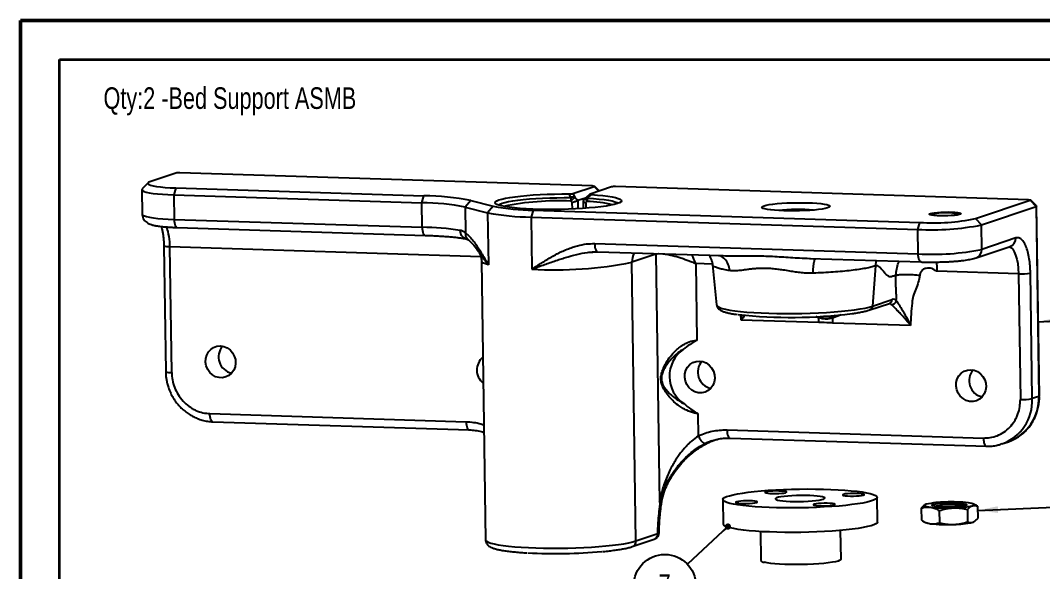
# Model space of a CAD drawing. Header units: millimetres. Extents: x 0 to 279, y 0 to 216.
# Drawn here: x 0 to 165.7, y 126.6 to 215.9 of the extents above; entities that cross this region are included whole.
import ezdxf

# ---------------------------------------------------------------- set-up
doc = ezdxf.new("R2010")
doc.units = ezdxf.units.MM
doc.layers.add('PAGE_BORDER', color=7, linetype='Continuous')
doc.layers.add('TITLE_BLOCK_BORDER', color=7, linetype='Continuous')
doc.styles.add('SLDTEXTSTYLE0', font='TXT', dxfattribs={"width": 0.75})
doc.dimstyles.new('SLDDIMSTYLE0', dxfattribs={"dimtxt": 0.18, "dimasz": 3.302, "dimexe": 0, "dimexo": 0.0625, "dimgap": 0, "dimtad": 0, "dimtih": 1, "dimtoh": 1, "dimdec": 0, "dimrnd": 1e-09, "dimzin": 0, "dimdsep": 46, "dimtxsty": 'Standard', "dimsah": 1, "dimcen": 0.09, "dimadec": 0, "dimazin": 0, "dimtfac": 3.302, "dimtdec": 0, "dimtofl": 0, "dimtmove": 0, "dimatfit": 3, "dimfxl": 1, "dimfrac": 2, "dimtolj": 1, "dimtzin": 0, "dimarcsym": 0})
doc.dimstyles.new('SLDDIMSTYLE1', dxfattribs={"dimtxt": 0.18, "dimasz": 1.016, "dimexe": 0, "dimexo": 0.0625, "dimgap": 0, "dimtad": 0, "dimtih": 1, "dimtoh": 1, "dimdec": 0, "dimrnd": 1e-09, "dimzin": 0, "dimdsep": 46, "dimtxsty": 'Standard', "dimblk1": 'DOT', "dimblk2": 'DOT', "dimsah": 1, "dimcen": 0.09, "dimadec": 0, "dimazin": 0, "dimtfac": 1.016, "dimtdec": 0, "dimtofl": 0, "dimtmove": 0, "dimatfit": 3, "dimldrblk": 'DOT', "dimfxl": 1, "dimfrac": 2, "dimtolj": 1, "dimtzin": 0, "dimarcsym": 0})

# ---------------------------------------------------------------- blocks, each defined once
blk = doc.blocks.new('SW_NOTE_104')
at = {"layer": 'TITLE_BLOCK_BORDER', "color": 0}
blk.add_circle((-3.68, -3.43), 5.03, dxfattribs=at)
at = {"layer": 'TITLE_BLOCK_BORDER', "color": 0, "insert": (-3.71, -1.61), "char_height": 3.5, "attachment_point": 2, "style": 'SLDTEXTSTYLE0'}
blk.add_mtext('7', dxfattribs=at)
blk = doc.blocks.new('_DOT')
at = {"color": 0, "linetype": 'ByBlock', "lineweight": -2}
blk.add_line((-0.5, 0), (-1, 0), dxfattribs=at)
at = {"color": 0, "linetype": 'ByBlock', "const_width": 0.5}
blk.add_lwpolyline([(-0.25, 0, 1), (0.25, 0, 1)], format="xyb", close=True, dxfattribs=at)

msp = doc.modelspace()

# ---------------------------------------------------------------- linework, layer by layer
at = {"color": 7, "linetype": 'Continuous', "lineweight": 50}
for p, q in [((0, 0), (0, 215.9)), ((0, 215.9), (279.4, 215.9))]:
    msp.add_line(p, q, dxfattribs=at)
at = {"color": 7, "linetype": 'Continuous', "lineweight": 25}
for p, q in [((25.17, 191.17), (21.12, 189.8)), ((92.72, 189.1), (25.82, 191.21)), ((20.72, 189.6), (19.74, 188.6)), ((89.51, 187.84), (93.01, 189.02)), ((95.81, 188.93), (92.32, 187.75)), ((93.85, 188.27), (93.04, 189.05)), ((163.36, 186.86), (96.46, 188.98)), ((19.68, 188.48), (19.74, 184.51)), ((25.2, 188.76), (24.86, 187.65)), ((24.86, 187.65), (65.06, 186.38)), ((24.86, 187.65), (24.92, 183.68)), ((25.2, 188.76), (65.4, 187.49)), ((65.06, 186.38), (65.4, 187.49)), ((89.51, 187.84), (89.86, 187.25)), ((90.33, 186.77), (91.72, 187.24)), ((92.29, 187.74), (91.68, 187.21)), ((92.54, 187.68), (91.91, 187.11)), ((65.12, 182.41), (65.06, 186.38)), ((72.99, 186.73), (72.09, 185.67)), ((72.09, 185.67), (75.72, 184.75)), ((72.09, 185.67), (72.15, 181.47)), ((72.99, 186.73), (76.62, 185.8)), ((76.62, 185.8), (75.72, 184.75)), ((90.33, 186.77), (90.32, 186.77)), ((91.2, 186.67), (91.22, 185.45)), ((154.8, 183.8), (163.65, 186.79)), ((155.75, 182.78), (164.6, 185.76)), ((163.65, 186.79), (164.6, 185.76)), ((164.69, 185.85), (163.68, 186.82)), ((164.6, 185.76), (165.05, 155)), ((165.14, 155.06), (164.7, 185.83)), ((75.72, 184.75), (75.84, 176.31)), ((83.09, 185.16), (82.76, 184.05)), ((82.76, 184.05), (145.45, 182.06)), ((82.76, 184.05), (82.88, 175.61)), ((83.09, 185.16), (145.78, 183.17)), ((147.63, 184.48), (147.5, 184.41)), ((24.92, 183.68), (65.12, 182.41)), ((25.4, 182.36), (65.6, 181.08)), ((145.45, 182.06), (145.78, 183.17)), ((154.8, 183.8), (155.75, 182.78)), ((155.81, 178.81), (155.75, 182.78)), ((145.5, 178.09), (145.45, 182.06)), ((161.31, 180.66), (155.81, 178.81)), ((23.25, 179.36), (23.54, 159.01)), ((24.51, 158.86), (24.22, 179.2)), ((72.29, 180.55), (72.19, 180.57)), ((72.21, 180.54), (72.64, 180.35)), ((93.07, 179.75), (145.5, 178.09)), ((154.89, 177.43), (160.39, 179.29)), ((92.74, 178.38), (92.88, 178.39)), ((93.49, 178.47), (93.55, 178.46)), ((93.54, 178.43), (113.54, 177.8)), ((102.99, 178.04), (99.11, 176.74)), ((102.99, 178.04), (103.57, 137.85)), ((113.42, 177.82), (113.54, 177.82)), ((127.9, 177.36), (128.05, 177.36)), ((127.9, 177.34), (145.98, 176.77)), ((74.72, 176.93), (75.37, 131.77)), ((99.76, 131.58), (99.11, 176.74)), ((109.46, 176.51), (109.64, 164.09)), ((112.17, 176.33), (112.84, 169.81)), ((138.56, 176.14), (138.12, 169.63)), ((161.76, 174.85), (148.54, 175.27)), ((161.76, 174.85), (162.06, 154.51)), ((163.99, 154.64), (163.69, 174.99)), ((138.12, 169.63), (141.29, 170.7)), ((137.65, 169), (140.83, 170.07)), ((129.41, 166.95), (116.83, 167.35)), ((144.26, 166.48), (131.68, 166.88)), ((165.05, 155), (163.99, 154.64)), ((30.69, 152.21), (72.23, 150.9)), ((31.17, 150.89), (72.71, 149.58)), ((109.81, 152.21), (109.86, 148.58)), ((114.52, 149.56), (156.07, 148.25)), ((115.01, 148.24), (156.55, 146.93)), ((159.06, 147.3), (160.12, 147.66)), ((159.06, 147.3), (158.8, 147.22)), ((103.57, 137.85), (103.71, 137.9)), ((113.85, 138.28), (113.91, 134.31)), ((138.91, 134.68), (138.85, 138.65)), ((154.95, 137.3), (154.46, 137.56)), ((146, 136.89), (146.03, 134.92)), ((146.65, 137.45), (146.6, 137.43)), ((148.93, 136.5), (148.96, 134.53)), ((153.49, 136.66), (153.52, 134.69)), ((155.12, 137.21), (154.94, 137.29)), ((155.12, 137.21), (155.15, 135.24)), ((146.2, 134.83), (146.69, 134.56)), ((99.76, 131.58), (103.3, 132.77)), ((119.93, 133.1), (120, 128.45)), ((133, 128.63), (132.93, 133.29)), ((99.15, 130.66), (102.69, 131.86))]:
    msp.add_line(p, q, dxfattribs=at)
at = {"color": 8, "linetype": 'Continuous', "lineweight": 25}
for p, q in [((93.01, 189.02), (93.74, 188.23)), ((89.46, 185.35), (89.44, 186.39)), ((90.32, 186.77), (90.34, 185.39)), ((91.61, 186.32), (91.62, 185.48)), ((74.61, 177.61), (24.22, 179.2)), ((103, 178.13), (102.99, 178.04)), ((112.15, 176.42), (109.46, 176.51)), ((138.56, 176.14), (138.77, 177)), ((116.83, 167.35), (116.75, 168.21)), ((129.37, 167.74), (128.91, 167.93)), ((131.55, 167.87), (132.04, 168.13)), ((133, 168.22), (131.64, 167.67)), ((103.71, 137.9), (103.88, 137.59))]:
    msp.add_line(p, q, dxfattribs=at)
at = {"color": 7, "linetype": 'Continuous', "lineweight": 25, "flags": 128}
for points in [[(21.12, 189.8), (20.83, 189.68), (20.69, 189.56), (20.68, 189.43), (20.82, 189.32), (21.1, 189.2), (21.51, 189.1), (22.05, 189), (22.7, 188.92), (23.45, 188.85), (24.29, 188.8), (25.2, 188.76)], [(92.72, 189.1), (92.8, 189.09), (92.88, 189.09), (92.95, 189.08), (93, 189.07), (93.03, 189.06), (93.04, 189.04), (93.03, 189.03), (93.01, 189.02)], [(19.74, 188.6), (19.72, 188.58), (19.69, 188.45), (19.79, 188.33), (20.02, 188.21), (20.39, 188.09), (20.89, 187.99), (21.5, 187.89), (22.21, 187.81), (23.02, 187.74), (23.91, 187.69), (24.86, 187.65)], [(92.54, 187.68), (93.51, 187.61), (94.4, 187.53), (95.19, 187.43), (95.88, 187.32), (96.45, 187.2), (96.89, 187.08), (97.21, 186.94), (97.39, 186.8), (97.43, 186.66), (97.34, 186.51), (97.11, 186.37), (96.74, 186.22), (96.25, 186.09), (95.64, 185.95), (94.92, 185.83), (94.09, 185.71), (93.17, 185.61), (92.17, 185.52), (91.1, 185.44), (89.98, 185.38), (88.82, 185.33), (87.64, 185.3), (86.46, 185.28), (85.28, 185.28), (84.13, 185.3), (83.02, 185.34), (81.97, 185.39), (80.98, 185.45), (80.08, 185.54), (79.28, 185.63), (78.58, 185.74), (77.99, 185.85), (77.53, 185.98), (77.2, 186.11), (77, 186.25), (76.93, 186.4), (77.01, 186.54), (77.22, 186.69), (77.56, 186.83), (78.04, 186.97), (78.63, 187.1), (79.34, 187.23), (80.16, 187.35), (81.07, 187.45), (82.06, 187.55), (83.12, 187.63), (84.23, 187.69), (85.38, 187.74), (86.56, 187.77), (87.75, 187.79), (88.93, 187.79)], [(120.52, 185.87), (120.89, 185.97), (121.37, 186.07), (121.96, 186.15), (122.64, 186.23), (123.4, 186.29), (124.21, 186.34), (125.06, 186.37), (125.92, 186.38), (126.78, 186.38), (127.61, 186.36), (128.39, 186.33), (129.1, 186.28), (129.73, 186.22), (130.26, 186.14), (130.68, 186.06), (130.97, 185.96), (131.13, 185.86), (131.16, 185.76), (131.05, 185.65), (130.81, 185.55), (130.45, 185.45), (129.96, 185.35), (129.37, 185.27), (128.69, 185.19), (127.94, 185.13), (127.12, 185.09), (126.28, 185.05), (125.41, 185.04), (124.56, 185.04), (123.73, 185.06), (122.95, 185.09), (122.23, 185.14), (121.6, 185.2), (121.07, 185.28), (120.66, 185.36), (120.36, 185.46), (120.2, 185.56), (120.17, 185.66), (120.28, 185.77), (120.52, 185.87)], [(163.36, 186.86), (163.45, 186.86), (163.53, 186.85), (163.59, 186.84), (163.64, 186.83), (163.67, 186.82), (163.68, 186.81), (163.68, 186.8), (163.65, 186.79)], [(164.69, 185.85), (164.7, 185.84), (164.68, 185.8), (164.6, 185.76)], [(147.49, 184.63), (147.76, 184.7), (148.14, 184.76), (148.62, 184.81), (149.17, 184.84), (149.75, 184.86), (150.34, 184.87), (150.91, 184.85), (151.42, 184.82), (151.85, 184.78), (152.16, 184.72), (152.36, 184.66), (152.42, 184.59), (152.35, 184.51), (152.14, 184.44), (151.81, 184.38), (151.37, 184.32), (150.86, 184.28), (150.29, 184.25), (149.7, 184.24), (149.11, 184.25), (148.57, 184.27), (148.1, 184.31), (147.73, 184.36), (147.47, 184.42), (147.34, 184.49), (147.34, 184.56), (147.49, 184.63)], [(32.4, 163.17), (32.96, 163.08), (33.5, 162.86), (33.97, 162.52), (34.37, 162.07), (34.66, 161.54), (34.83, 160.96), (34.87, 160.36), (34.78, 159.78), (34.56, 159.23), (34.23, 158.76), (33.8, 158.39), (33.3, 158.14), (32.76, 158.02), (32.19, 158.04), (31.64, 158.19), (31.13, 158.48), (30.69, 158.88), (30.35, 159.37), (30.12, 159.93), (30.01, 160.52), (30.03, 161.12), (30.19, 161.68), (30.46, 162.19), (30.84, 162.62), (31.31, 162.93), (31.84, 163.12), (32.4, 163.17)], [(110.06, 160.72), (110.62, 160.63), (111.16, 160.41), (111.63, 160.06), (112.03, 159.61), (112.32, 159.09), (112.49, 158.51), (112.53, 157.91), (112.44, 157.32), (112.22, 156.78), (111.89, 156.31), (111.47, 155.94), (110.96, 155.68), (110.42, 155.56), (109.85, 155.58), (109.3, 155.74), (108.79, 156.02), (108.35, 156.42), (108.01, 156.91), (107.78, 157.47), (107.67, 158.06), (107.7, 158.66), (107.85, 159.23), (108.12, 159.74), (108.51, 160.16), (108.97, 160.48), (109.5, 160.66), (110.06, 160.72)], [(154.04, 159.32), (154.6, 159.24), (155.13, 159.01), (155.61, 158.67), (156, 158.22), (156.29, 157.69), (156.46, 157.12), (156.51, 156.52), (156.42, 155.93), (156.2, 155.39), (155.87, 154.92), (155.44, 154.55), (154.94, 154.29), (154.39, 154.17), (153.83, 154.19), (153.28, 154.35), (152.77, 154.63), (152.33, 155.03), (151.99, 155.52), (151.75, 156.08), (151.65, 156.67), (151.67, 157.27), (151.83, 157.84), (152.1, 158.35), (152.48, 158.77), (152.95, 159.08), (153.48, 159.27), (154.04, 159.32)], [(114.97, 137.67), (114.49, 137.82), (114.14, 137.97), (113.93, 138.12), (113.85, 138.28), (113.91, 138.44), (114.11, 138.6), (114.44, 138.76), (114.9, 138.91), (115.49, 139.06), (116.2, 139.21), (117.01, 139.34), (117.93, 139.47), (118.94, 139.59), (120.04, 139.69), (121.2, 139.78), (122.42, 139.85), (123.68, 139.91), (124.97, 139.96), (126.27, 139.99), (127.58, 140), (128.88, 139.99), (130.14, 139.97), (131.37, 139.93), (132.53, 139.88), (133.64, 139.81), (134.66, 139.72), (135.59, 139.62), (136.42, 139.51), (137.14, 139.39), (137.74, 139.26), (138.21, 139.11), (138.56, 138.96), (138.77, 138.81), (138.85, 138.65), (138.79, 138.49), (138.59, 138.33), (138.26, 138.17), (137.8, 138.02), (137.21, 137.87), (136.51, 137.72), (135.69, 137.59), (134.77, 137.46), (133.76, 137.34), (132.67, 137.24), (131.51, 137.15), (130.29, 137.08), (129.03, 137.02), (127.74, 136.97), (126.43, 136.94), (125.12, 136.93), (123.83, 136.94), (122.56, 136.96), (121.34, 137), (120.17, 137.05), (119.07, 137.12), (118.05, 137.21), (117.12, 137.31), (116.29, 137.42), (115.57, 137.54), (114.97, 137.67)], [(124.03, 139.57), (123.76, 139.62), (123.39, 139.66), (122.93, 139.67), (122.44, 139.68), (121.95, 139.66), (121.49, 139.63), (121.12, 139.58), (120.85, 139.53), (120.7, 139.47), (120.7, 139.41), (120.84, 139.35), (121.11, 139.31), (121.48, 139.27), (121.94, 139.25), (122.43, 139.25), (122.92, 139.27), (123.38, 139.3), (123.75, 139.34), (124.02, 139.4), (124.17, 139.46), (124.17, 139.52), (124.03, 139.57)], [(136.6, 139.18), (136.33, 139.22), (135.96, 139.26), (135.5, 139.28), (135.01, 139.28), (134.52, 139.26), (134.06, 139.23), (133.69, 139.19), (133.42, 139.13), (133.27, 139.07), (133.27, 139.01), (133.41, 138.95), (133.68, 138.91), (134.05, 138.87), (134.51, 138.85), (135, 138.85), (135.49, 138.87), (135.95, 138.9), (136.32, 138.94), (136.6, 139), (136.74, 139.06), (136.74, 139.12), (136.6, 139.18)], [(119.29, 137.98), (119.02, 138.02), (118.65, 138.06), (118.2, 138.08), (117.7, 138.08), (117.21, 138.06), (116.76, 138.03), (116.38, 137.99), (116.11, 137.93), (115.97, 137.87), (115.97, 137.81), (116.1, 137.75), (116.37, 137.71), (116.75, 137.67), (117.2, 137.65), (117.69, 137.65), (118.19, 137.67), (118.64, 137.7), (119.02, 137.74), (119.29, 137.8), (119.43, 137.86), (119.43, 137.92), (119.29, 137.98)], [(130, 138.72), (129.63, 138.79), (129.15, 138.85), (128.58, 138.9), (127.93, 138.93), (127.23, 138.95), (126.5, 138.95), (125.76, 138.94), (125.05, 138.91), (124.37, 138.86), (123.77, 138.8), (123.25, 138.73), (122.84, 138.65), (122.55, 138.56), (122.39, 138.47), (122.36, 138.38), (122.47, 138.29), (122.71, 138.21), (123.07, 138.14), (123.55, 138.08), (124.12, 138.03), (124.77, 137.99), (125.47, 137.98), (126.2, 137.98), (126.94, 137.99), (127.66, 138.02), (128.33, 138.07), (128.94, 138.13), (129.45, 138.2), (129.86, 138.28), (130.16, 138.37), (130.32, 138.46), (130.35, 138.55), (130.24, 138.64), (130, 138.72)], [(131.86, 137.58), (131.6, 137.62), (131.22, 137.66), (130.77, 137.68), (130.27, 137.68), (129.78, 137.66), (129.33, 137.63), (128.95, 137.59), (128.68, 137.53), (128.54, 137.47), (128.54, 137.41), (128.67, 137.36), (128.94, 137.31), (129.32, 137.27), (129.77, 137.26), (130.26, 137.25), (130.76, 137.27), (131.21, 137.3), (131.59, 137.35), (131.86, 137.4), (132, 137.46), (132, 137.52), (131.86, 137.58)], [(146.81, 137.52), (146.66, 137.46), (146.58, 137.4), (146.56, 137.33), (146.61, 137.27), (146.73, 137.21), (146.91, 137.15), (147.16, 137.1), (147.46, 137.05)], [(151.54, 137.74), (152.1, 137.71), (152.58, 137.67), (152.96, 137.61), (153.22, 137.55), (153.34, 137.47), (153.33, 137.4), (153.18, 137.32), (152.89, 137.25), (152.49, 137.18), (151.99, 137.13), (151.42, 137.09), (150.8, 137.07), (150.18, 137.06), (149.57, 137.07), (149.01, 137.1), (148.53, 137.14), (148.15, 137.2), (147.89, 137.26), (147.77, 137.33), (147.78, 137.41), (147.94, 137.49), (148.22, 137.56), (148.62, 137.62), (149.12, 137.68), (149.69, 137.72), (150.31, 137.74), (150.94, 137.75), (151.54, 137.74)], [(154.3, 137.29), (154.45, 137.35), (154.54, 137.41), (154.55, 137.48), (154.5, 137.54), (154.38, 137.6), (154.2, 137.66), (153.95, 137.71), (153.65, 137.76)], [(115.02, 133.7), (114.55, 133.85), (114.2, 134), (113.99, 134.15), (113.91, 134.31), (113.91, 134.31)], [(138.91, 134.68), (138.85, 134.52), (138.65, 134.36), (138.32, 134.2), (137.86, 134.05), (137.27, 133.9), (136.57, 133.75), (135.75, 133.62), (134.83, 133.49), (133.82, 133.37), (132.73, 133.27), (131.56, 133.18), (130.34, 133.11), (129.08, 133.05), (127.79, 133), (126.49, 132.97), (125.18, 132.96), (123.89, 132.97), (122.62, 132.99), (121.4, 133.03), (120.23, 133.08), (119.13, 133.15), (118.1, 133.24), (117.17, 133.34), (116.34, 133.45), (115.62, 133.57), (115.02, 133.7)], [(133, 128.63), (132.97, 128.56), (132.82, 128.45), (132.53, 128.33), (132.12, 128.22), (131.59, 128.12), (130.94, 128.03), (130.21, 127.94), (129.39, 127.87), (128.51, 127.82), (127.59, 127.78), (126.65, 127.75), (125.7, 127.74), (124.77, 127.75), (123.87, 127.78), (123.04, 127.82), (122.27, 127.88), (121.6, 127.95), (121.03, 128.03), (120.57, 128.13)]]:
    msp.add_lwpolyline(points, dxfattribs=at)
at = {"color": 8, "linetype": 'Continuous', "lineweight": 25, "flags": 128}
for points in [[(77.52, 185.98), (77.53, 186), (77.72, 186.14), (78.05, 186.28), (78.51, 186.42), (79.1, 186.55), (79.8, 186.67), (80.6, 186.79), (81.5, 186.89), (82.49, 186.98), (83.54, 187.06), (84.64, 187.12), (85.78, 187.16), (86.94, 187.19), (88.1, 187.2), (89.25, 187.2)], [(91.91, 187.11), (91.86, 187.15), (91.82, 187.18), (91.78, 187.2), (91.74, 187.22), (91.72, 187.22), (91.69, 187.22), (91.68, 187.21)], [(91.62, 187.15), (91.62, 187.15), (91.59, 187.1), (91.58, 187.03), (91.59, 186.95), (91.62, 186.86), (91.67, 186.77), (91.73, 186.66), (91.81, 186.56)], [(91.91, 187.11), (92.89, 187.05), (93.79, 186.97), (94.6, 186.88), (95.3, 186.78), (95.88, 186.67), (96.34, 186.54), (96.66, 186.41), (96.86, 186.27), (96.86, 186.26)], [(19.74, 184.51), (19.74, 184.48), (19.85, 184.36), (20.08, 184.24), (20.45, 184.12), (20.94, 184.02), (21.55, 183.92), (22.27, 183.84), (23.08, 183.77), (23.96, 183.72), (24.92, 183.68)], [(24.92, 183.68), (24.93, 183.39), (24.97, 183.12), (25.02, 182.88), (25.09, 182.68), (25.17, 182.52), (25.26, 182.41), (25.36, 182.36), (25.4, 182.36)], [(65.12, 182.41), (65.13, 182.12), (65.16, 181.85), (65.22, 181.61), (65.29, 181.41), (65.37, 181.25), (65.46, 181.14), (65.56, 181.09), (65.59, 181.08)], [(24.22, 179.2), (23.95, 179.22), (23.72, 179.23), (23.53, 179.26), (23.38, 179.29), (23.29, 179.32), (23.25, 179.35), (23.25, 179.36)], [(160.26, 179.24), (160.53, 179.12), (160.82, 178.85), (161.08, 178.44), (161.3, 177.9), (161.49, 177.25), (161.63, 176.51), (161.72, 175.71), (161.76, 174.85)], [(145.99, 176.77), (145.95, 176.78), (145.85, 176.83), (145.76, 176.93), (145.67, 177.09), (145.6, 177.3), (145.55, 177.54), (145.52, 177.81), (145.5, 178.09)], [(75.84, 176.31), (75.39, 176.45), (75.05, 176.59), (74.83, 176.73), (74.73, 176.88), (74.72, 176.93)], [(148.43, 176.81), (148.5, 176.12), (148.54, 175.27)], [(112.84, 169.81), (112.86, 169.74), (113.01, 169.57), (113.3, 169.41), (113.73, 169.26), (114.3, 169.12), (114.99, 168.98), (115.8, 168.86), (116.72, 168.75), (117.74, 168.66), (118.85, 168.57), (120.04, 168.51), (121.29, 168.46), (122.59, 168.43), (123.93, 168.41), (125.29, 168.42), (126.66, 168.44), (128.02, 168.48), (129.35, 168.53), (130.65, 168.6), (131.9, 168.69), (133.07, 168.79), (134.18, 168.9), (135.19, 169.03), (136.09, 169.17), (136.89, 169.31), (137.57, 169.47), (138.12, 169.63)], [(165.05, 155), (165.12, 155.03), (165.14, 155.06)], [(31.17, 150.89), (31.13, 150.9), (31.03, 150.95), (30.94, 151.06), (30.86, 151.21), (30.79, 151.42), (30.74, 151.66), (30.7, 151.93), (30.69, 152.21)], [(72.23, 150.9), (72.25, 150.61), (72.28, 150.34), (72.33, 150.1), (72.4, 149.9), (72.48, 149.74), (72.58, 149.64), (72.68, 149.58), (72.71, 149.58)], [(114.52, 149.56), (114.54, 149.28), (114.57, 149.01), (114.62, 148.77), (114.69, 148.56), (114.78, 148.4), (114.87, 148.3), (114.97, 148.25), (115.01, 148.24)], [(156.07, 148.25), (156.08, 147.96), (156.12, 147.69), (156.17, 147.45), (156.24, 147.25), (156.32, 147.09), (156.41, 146.98), (156.51, 146.93), (156.55, 146.93)], [(75.37, 131.77), (75.4, 131.68), (75.54, 131.53), (75.82, 131.37), (76.24, 131.23), (76.78, 131.09), (77.45, 130.96), (78.23, 130.84), (79.12, 130.73), (80.11, 130.64), (81.18, 130.56), (82.32, 130.5), (83.53, 130.45), (84.79, 130.42), (86.08, 130.41), (87.39, 130.41), (88.71, 130.43), (90.02, 130.47), (91.31, 130.52), (92.56, 130.59), (93.76, 130.67), (94.9, 130.77), (95.96, 130.88), (96.94, 131), (97.81, 131.13), (98.58, 131.28), (99.23, 131.42), (99.76, 131.58)]]:
    msp.add_lwpolyline(points, dxfattribs=at)
at = {"color": 7, "linetype": 'Continuous', "lineweight": 25}
for centre, radius, start, end in [((25.67, 188.69), 2.53, 86.631, 101.3081), ((96.31, 186.45), 2.53, 86.631, 101.3081), ((65.14, 146.49), 41, 78.9544, 89.6354), ((93.92, 182.23), 6.45, 128.9916, 136.8549), ((89.61, 186.48), 0.8, 72.1729, 117.0388), ((92.18, 186.65), 0.75, 131.0048, 137.4018), ((64.82, 148.39), 37.98, 78.9544, 89.6354), ((83.32, 220.12), 34.97, 258.9544, 269.6354), ((92.26, 186.71), 3.05, 170.7562, 181.195), ((93.2, 186.6), 1.39, 158.1983, 181.4233), ((83, 222.03), 37.98, 258.9544, 269.6354), ((126.13, 153.76), 31.51, 85.5952, 96.0636), ((149.94, 174.09), 10.64, 77.4566, 102.5651), ((64.26, 135.47), 46.94, 81.3867, 88.9545), ((147.82, 222.43), 40.44, 266.631, 281.3081), ((147.97, 217), 33.89, 266.3066, 281.6324), ((147.88, 218.46), 40.44, 266.631, 281.3081), ((86.52, 240.65), 65.15, 266.7958, 281.1433), ((162.21, 182.42), 7.58, 266.631, 281.3081), ((141.18, 170.68), 0.803, 268.7573, 347.2701), ((124.83, 247.92), 80.12, 263.9185, 277.1335), ((133.36, 166.37), 4.22, 158.2069, 161.0474), ((118.84, 166.8), 10.56, 0.7889, 5.0933), ((133.64, 168.68), 2.24, 201.3854, 207.0383), ((121.12, 166.73), 10.56, 0.7889, 5.0933), ((34.79, 161.39), 2.68, 139.3661, 257.9332), ((110.55, 158.26), 5.37, 126.0958, 235.5629), ((76.63, 159.27), 2.66, 129.2269, 232.4318), ((112.45, 158.93), 2.68, 139.3661, 257.9332), ((156.43, 157.54), 2.68, 139.3661, 257.9332), ((157.57, 154.69), 7.48, 289.9012, 2.3765), ((162.5, 162.08), 7.58, 266.631, 281.3081), ((149.91, 124.1), 13.77, 90.0234, 103), ((151, 113.23), 24.67, 83.8358, 92.5405), ((150.11, 161.58), 24.67, 263.8358, 272.5405), ((150.6, 126.14), 11.3, 85.7449, 102.1517), ((151.2, 150.71), 13.77, 270.0234, 283), ((151.49, 130.98), 6.42, 77.4044, 90.4381), ((147.7, 137.03), 2.66, 247.6319, 265.7015), ((150.15, 158.9), 24.67, 263.8358, 272.5405), ((151.24, 148.03), 13.77, 270.0234, 283), ((86.74, 216.37), 86.84, 267.0377, 274.9392), ((120.57, 128.82), 0.686, 212.5581, 270.0144)]:
    msp.add_arc(centre, radius, start, end, dxfattribs=at)
at = {"color": 8, "linetype": 'Continuous', "lineweight": 25}
for centre, radius, start, end in [((87.3, 142.02), 44.66, 87.5478, 101.5622), ((91.33, 165.48), 21.09, 77.096, 88.679), ((15.12, 179.38), 9.1, 358.9084, 20.0754), ((159.9, 180.61), 1.41, 290.0517, 2.2261), ((102.12, 176.79), 3.01, 151.2345, 181.104), ((154.42, 178.74), 1.39, 289.631, 2.6681), ((140.6, 170.73), 0.69, 289.4327, 357.7186), ((137.43, 169.66), 0.69, 289.4048, 357.7191), ((24.32, 160.75), 1.9, 245.8482, 275.808), ((156.52, 154.33), 7.48, 289.9012, 2.3765), ((114.78, 139.63), 8.62, 108.6505, 115.8327), ((98.84, 131.54), 0.929, 289.6268, 2.6682)]:
    msp.add_arc(centre, radius, start, end, dxfattribs=at)
at = {"color": 7, "linetype": 'Continuous', "lineweight": 25}
for centre, major_axis, ratio, start_param, end_param in [((87.71, 184.51), (-10.09, 10.26), 0.240058, 4.697248, 4.743428), ((87.22, 184), (-9.33, 10.28), 0.234563, 4.732696, 4.757311), ((87.22, 184), (9.28, 9.89), 0.12648, 5.066574, 5.091188), ((140.97, 166), (0.59, 4.73), 0.338442, 6.01209, 6.444695)]:
    msp.add_ellipse(centre, major_axis=major_axis, ratio=ratio, start_param=start_param, end_param=end_param, dxfattribs=at)
at = {"color": 8, "linetype": 'Continuous', "lineweight": 25}
msp.add_ellipse((140.27, 166.08), major_axis=(0.56, 3.98), ratio=0.335448, start_param=6.017513, end_param=6.299417, dxfattribs=at)
at = {"color": 7, "linetype": 'Continuous', "lineweight": 25}
for points, knots in [([(88.93, 187.79), (88.99, 187.79), (89.11, 187.79), (89.28, 187.8), (89.41, 187.82), (89.48, 187.83), (89.51, 187.84), (89.51, 187.84)], [0, 0, 0, 0, 0.246038, 0.493903, 0.713264, 0.928177, 1, 1, 1, 1]), ([(89.25, 187.2), (89.2, 187.28), (89.1, 187.48), (88.99, 187.68), (88.93, 187.79)], [0, 0, 0, 0, 0.43497, 1, 1, 1, 1]), ([(92.32, 187.75), (92.3, 187.75), (92.27, 187.73), (92.29, 187.71), (92.37, 187.69), (92.46, 187.68), (92.52, 187.68), (92.54, 187.68)], [0, 0, 0, 0, 0.246187, 0.494181, 0.713859, 0.928539, 1, 1, 1, 1]), ([(89.44, 186.39), (89.44, 186.39), (89.48, 186.41), (89.6, 186.46), (89.8, 186.55), (90.03, 186.64), (90.21, 186.72), (90.28, 186.75), (90.32, 186.77)], [0, 0, 0, 0, 0.005767, 0.113713, 0.352681, 0.574293, 0.786978, 1, 1, 1, 1]), ([(91.23, 186.71), (91.22, 186.71), (91.19, 186.68), (91.22, 186.6), (91.33, 186.5), (91.47, 186.4), (91.57, 186.34), (91.61, 186.33), (91.61, 186.32)], [0, 0, 0, 0, 0.128768, 0.364223, 0.609561, 0.874113, 0.993616, 1, 1, 1, 1]), ([(91.62, 187.15), (91.59, 187.12), (91.46, 186.97), (91.32, 186.82), (91.21, 186.71)], [0, 0, 0, 0, 0.249713, 1, 1, 1, 1]), ([(19.75, 184.51), (19.75, 184.43), (19.75, 184.19), (19.88, 183.84), (20.1, 183.49), (20.38, 183.23), (20.69, 183.03), (21.05, 182.88), (21.46, 182.75), (21.96, 182.65), (22.48, 182.57), (23.05, 182.5), (23.63, 182.45), (24.27, 182.41), (24.86, 182.37), (25.25, 182.36), (25.4, 182.36)], [0, 0, 0, 0, 0.030673, 0.085974, 0.137416, 0.189708, 0.247637, 0.326649, 0.423691, 0.520715, 0.617182, 0.697398, 0.781148, 0.864649, 0.946292, 1, 1, 1, 1]), ([(22.83, 182.53), (22.87, 182.4), (22.95, 182.11), (23.05, 181.59), (23.14, 180.99), (23.2, 180.41), (23.23, 179.86), (23.25, 179.53), (23.25, 179.37), (23.25, 179.36)], [0, 0, 0, 0, 0.157476, 0.34445, 0.528743, 0.721511, 0.862984, 0.994053, 1, 1, 1, 1]), ([(65.59, 181.08), (65.76, 181.08), (66.25, 181.06), (67.04, 181.03), (67.93, 180.98), (68.79, 180.92), (69.6, 180.86), (70.36, 180.79), (71.05, 180.71), (71.67, 180.62), (72.08, 180.56), (72.26, 180.53), (72.29, 180.52)], [0, 0, 0, 0, 0.061389, 0.176344, 0.292674, 0.409572, 0.52637, 0.642478, 0.757334, 0.870361, 0.980934, 1, 1, 1, 1]), ([(72.15, 181.47), (72.03, 181.56), (71.77, 181.76), (71.45, 181.84), (71.29, 181.88)], [0, 0, 0, 0, 0.501082, 1, 1, 1, 1]), ([(72.15, 181.47), (72.34, 181.31), (72.71, 181), (73.26, 180.38), (73.79, 179.67), (74.31, 178.89), (74.83, 178.06), (75.34, 177.2), (75.67, 176.61), (75.84, 176.31)], [0, 0, 0, 0, 0.139158, 0.283587, 0.425041, 0.565846, 0.710896, 0.855522, 1, 1, 1, 1]), ([(163.69, 174.99), (163.68, 175.38), (163.65, 176.18), (163.51, 177.34), (163.28, 178.43), (162.97, 179.36), (162.65, 179.95), (162.38, 180.31), (162.09, 180.57), (161.74, 180.74), (161.45, 180.69), (161.31, 180.66)], [0, 0, 0, 0, 0.116497, 0.239972, 0.36858, 0.499917, 0.631255, 0.695616, 0.760028, 0.883503, 1, 1, 1, 1]), ([(72.63, 180.35), (72.93, 180.08), (73.53, 179.53), (74.02, 178.77), (74.28, 178.39)], [0, 0, 0, 0, 0.489415, 1, 1, 1, 1]), ([(82.88, 175.61), (83.17, 175.8), (83.7, 176.14), (84.49, 176.65), (85.27, 177.13), (86.09, 177.61), (86.9, 178.06), (87.73, 178.47), (88.57, 178.84), (89.44, 179.16), (90.48, 179.47), (91.68, 179.73), (92.62, 179.74), (93.07, 179.75)], [0, 0, 0, 0, 0.092618, 0.1699218, 0.2503444, 0.3403246, 0.4236468, 0.5003946, 0.5881399, 0.6711806, 0.7497852, 0.8793921, 1, 1, 1, 1]), ([(74.27, 178.38), (74.31, 178.33), (74.42, 178.17), (74.58, 177.8), (74.7, 177.35), (74.71, 177.05), (74.71, 176.93)], [0, 0, 0, 0, 0.128353, 0.443085, 0.779506, 1, 1, 1, 1]), ([(92.66, 178.4), (92.8, 178.41), (93.08, 178.44), (93.35, 178.44), (93.49, 178.44)], [0, 0, 0, 0, 0.501792, 1, 1, 1, 1]), ([(111.67, 177.92), (111.65, 177.9), (111.62, 177.86), (111.72, 177.67), (111.89, 177.33), (112.07, 176.89), (112.14, 176.52), (112.17, 176.33)], [0, 0, 0, 0, 0.1592145, 0.3954507, 0.6130001, 0.8140939, 1, 1, 1, 1]), ([(148.36, 176.75), (148.68, 176.76), (149.12, 176.77), (149.76, 176.79), (150.29, 176.81), (150.9, 176.85), (151.5, 176.89), (152.1, 176.94), (152.66, 177), (153.19, 177.07), (153.68, 177.15), (154.12, 177.23), (154.52, 177.32), (154.76, 177.38), (154.88, 177.43), (154.89, 177.43)], [0, 0, 0, 0, 0.116917, 0.162992, 0.239003, 0.316594, 0.398542, 0.48257, 0.567779, 0.653471, 0.739229, 0.824919, 0.910867, 0.998422, 1, 1, 1, 1]), ([(128.48, 174.95), (128.19, 174.95), (127.56, 174.94), (126.61, 175.02), (125.64, 175.14), (124.64, 175.3), (123.69, 175.45), (122.74, 175.59), (121.85, 175.68), (121.01, 175.73), (120.26, 175.74), (119.6, 175.72), (118.96, 175.67), (118.31, 175.6), (117.67, 175.52), (117.11, 175.45), (116.63, 175.39), (116.19, 175.35), (115.75, 175.33), (115.34, 175.34), (115.09, 175.37), (114.97, 175.38)], [0, 0, 0, 0, 0.058135, 0.124212, 0.186834, 0.249688, 0.321356, 0.375278, 0.439496, 0.499967, 0.548051, 0.598518, 0.64411, 0.691511, 0.750274, 0.798876, 0.835759, 0.875764, 0.920718, 0.962102, 1, 1, 1, 1]), ([(138.56, 176.14), (138.34, 176.07), (137.89, 175.93), (136.98, 175.74), (135.9, 175.56), (134.65, 175.4), (133.26, 175.25), (131.76, 175.13), (130.16, 175.02), (129.04, 174.98), (128.48, 174.95)], [0, 0, 0, 0, 0.125, 0.25, 0.375, 0.5, 0.625, 0.75, 0.875, 1, 1, 1, 1]), ([(141.9, 174.62), (141.74, 174.56), (141.41, 174.45), (140.9, 174.28), (140.44, 174.6), (140.03, 175.06), (139.66, 175.53), (139.31, 175.91), (138.95, 176.18), (138.69, 176.15), (138.56, 176.14)], [0, 0, 0, 0, 0.13294, 0.26608, 0.405215, 0.552174, 0.669496, 0.784551, 0.894685, 1, 1, 1, 1]), ([(148.54, 175.27), (148.52, 175.28), (148.36, 175.31), (148.1, 175.54), (147.7, 175.71), (147.24, 175.81), (146.74, 175.76), (146.26, 175.54), (145.95, 175.21), (145.79, 174.89), (145.77, 174.71), (145.76, 174.63)], [0, 0, 0, 0, 0.022983, 0.141733, 0.270449, 0.394054, 0.545007, 0.701112, 0.854119, 0.929071, 1, 1, 1, 1]), ([(145.99, 176.77), (146.09, 176.77), (146.37, 176.76), (146.84, 176.75), (147.42, 176.75), (147.92, 176.75), (148.25, 176.75), (148.36, 176.75)], [0, 0, 0, 0, 0.132762, 0.380633, 0.596031, 0.863881, 1, 1, 1, 1]), ([(141.96, 170.5), (141.97, 170.89), (141.97, 171.69), (141.91, 172.71), (141.86, 173.68), (141.89, 174.31), (141.9, 174.62)], [0, 0, 0, 0, 0.277123, 0.562774, 0.78472, 1, 1, 1, 1]), ([(141.9, 174.62), (142.07, 174.66), (142.33, 174.72), (142.93, 174.76), (143.46, 174.77), (144.04, 174.76), (144.83, 174.73), (145.39, 174.67), (145.76, 174.63)], [0, 0, 0, 0, 0.239457, 0.368361, 0.5, 0.631639, 0.760543, 1, 1, 1, 1]), ([(145.76, 174.63), (145.69, 174.24), (145.56, 173.46), (145.11, 172.38), (144.67, 171.29), (144.38, 169.3), (144.31, 167.69), (144.26, 166.48)], [0, 0, 0, 0, 0.139355, 0.283668, 0.427524, 0.566337, 1, 1, 1, 1]), ([(112.85, 169.79), (112.86, 169.7), (112.9, 169.5), (113.06, 169.27), (113.26, 169.08), (113.53, 168.91), (113.89, 168.75), (114.37, 168.6), (114.98, 168.46), (115.58, 168.35), (116.02, 168.29), (116.19, 168.26)], [0, 0, 0, 0, 0.062271, 0.135878, 0.215925, 0.314661, 0.451232, 0.605469, 0.752224, 0.907013, 1, 1, 1, 1]), ([(134.88, 168.43), (134.98, 168.44), (135.38, 168.49), (136, 168.6), (136.71, 168.74), (137.26, 168.88), (137.54, 168.97), (137.65, 169)], [0, 0, 0, 0, 0.0864286, 0.3343769, 0.5841911, 0.8372456, 1, 1, 1, 1]), ([(144.26, 166.48), (144.26, 166.48), (143.96, 166.88), (143.47, 167.48), (142.78, 168.24), (142.17, 168.88), (141.54, 169.49), (141.28, 169.76), (141.16, 169.88)], [0, 0, 0, 0, 0.00243, 0.285587, 0.441596, 0.597373, 0.821996, 1, 1, 1, 1]), ([(141.96, 170.5), (141.96, 170.5), (142, 170.44), (142.04, 170.37), (142.09, 170.3), (142.09, 170.3)], [0, 0, 0, 0, 0.000141, 0.999859, 1, 1, 1, 1]), ([(142.09, 170.3), (142.09, 170.3), (142.15, 170.21), (142.36, 169.89), (142.88, 169.08), (143.58, 167.88), (144.05, 166.94), (144.26, 166.48), (144.26, 166.48)], [0, 0, 0, 0, 0.000013, 0.098348, 0.342046, 0.684293, 0.997094, 1, 1, 1, 1]), ([(131.64, 167.67), (131.26, 167.58), (130.52, 167.41), (129.74, 167.63), (129.37, 167.74)], [0, 0, 0, 0, 0.513508, 1, 1, 1, 1]), ([(129.44, 167.94), (129.5, 167.91), (129.82, 167.76), (130.23, 167.65), (130.89, 167.64), (131.25, 167.76), (131.55, 167.87)], [0, 0, 0, 0, 0.089529, 0.467722, 0.546519, 1, 1, 1, 1]), ([(131.68, 166.88), (131.51, 166.89), (130.75, 166.94), (129.99, 166.95), (129.41, 166.95)], [0, 0, 0, 0, 0.235761, 1, 1, 1, 1]), ([(109.81, 152.21), (109.63, 152.23), (109.02, 152.32), (108.13, 152.65), (107.25, 153.12), (106.47, 153.65), (105.69, 154.32), (104.98, 155.12), (104.4, 155.93), (104.02, 156.7), (103.82, 157.39), (103.79, 157.92), (103.85, 158.47), (104.03, 159.14), (104.36, 159.94), (104.85, 160.82), (105.5, 161.71), (106.27, 162.51), (107.05, 163.13), (107.9, 163.65), (108.8, 164), (109.41, 164.06), (109.64, 164.09)], [0, 0, 0, 0, 0.030894, 0.102467, 0.146581, 0.190759, 0.255845, 0.321035, 0.381821, 0.442452, 0.480487, 0.507189, 0.526645, 0.56785, 0.619715, 0.671646, 0.737461, 0.803176, 0.849936, 0.896617, 0.962368, 1, 1, 1, 1]), ([(109.64, 164.09), (109.63, 164.09), (109.62, 164.08), (109.56, 164.05), (109.17, 163.86), (108.43, 163.37), (107.76, 162.88), (107.38, 162.6)], [0, 0, 0, 0, 0.004892, 0.010302, 0.084231, 0.482114, 1, 1, 1, 1]), ([(107.38, 162.6), (107.12, 162.44), (106.52, 162.05), (105.71, 161.32), (105.03, 160.51), (104.49, 159.73), (104.14, 159.03), (103.93, 158.43), (103.87, 157.94), (103.89, 157.68), (103.95, 157.34), (104.12, 156.86), (104.53, 156.21), (105.14, 155.52), (105.89, 154.84), (106.7, 154.27), (107.27, 153.96), (107.51, 153.83)], [0, 0, 0, 0, 0.072846, 0.167791, 0.26288, 0.336523, 0.41005, 0.46568, 0.490817, 0.523947, 0.524953, 0.575681, 0.661474, 0.74755, 0.841781, 0.935861, 1, 1, 1, 1]), ([(23.55, 159.01), (23.55, 158.91), (23.55, 158.57), (23.6, 158.05), (23.71, 157.41), (23.84, 156.88), (23.95, 156.55), (23.99, 156.44)], [0, 0, 0, 0, 0.123457, 0.380514, 0.597404, 0.865069, 1, 1, 1, 1]), ([(24.51, 158.86), (24.54, 158.46), (24.59, 157.65), (24.95, 156.44), (25.52, 155.27), (26.33, 154.21), (27.15, 153.48), (27.87, 153.02), (28.61, 152.64), (29.55, 152.31), (30.32, 152.25), (30.69, 152.21)], [0, 0, 0, 0, 0.116497, 0.239972, 0.36858, 0.499917, 0.631255, 0.695616, 0.760028, 0.883503, 1, 1, 1, 1]), ([(23.99, 156.44), (24.1, 156.12), (24.27, 155.68), (24.59, 155.06), (24.89, 154.54), (25.31, 153.95), (25.79, 153.38), (26.36, 152.82), (27, 152.32), (27.7, 151.87), (28.46, 151.49), (29.27, 151.19), (30.11, 150.99), (30.75, 150.9), (31.11, 150.9), (31.17, 150.9)], [0, 0, 0, 0, 0.1021605, 0.1441386, 0.2137642, 0.2862518, 0.3641666, 0.44566, 0.530001, 0.6166253, 0.7051561, 0.7953444, 0.8870393, 0.9801677, 1, 1, 1, 1]), ([(156.07, 148.25), (156.44, 148.26), (157.2, 148.28), (158.33, 148.6), (159.41, 149.16), (160.37, 149.97), (161.02, 150.81), (161.43, 151.56), (161.75, 152.32), (162.01, 153.31), (162.04, 154.11), (162.06, 154.51)], [0, 0, 0, 0, 0.116497, 0.239972, 0.36858, 0.499917, 0.631255, 0.695616, 0.760028, 0.883503, 1, 1, 1, 1]), ([(159.84, 147.58), (159.93, 147.6), (160.31, 147.7), (160.96, 147.98), (161.79, 148.45), (162.54, 149.02), (163.19, 149.67), (163.75, 150.37), (164.22, 151.13), (164.6, 151.95), (164.88, 152.8), (165.06, 153.68), (165.15, 154.43), (165.14, 154.9), (165.13, 155.06)], [0, 0, 0, 0, 0.0259041, 0.1219625, 0.2198824, 0.3198972, 0.4109181, 0.5019208, 0.5928253, 0.6834966, 0.773689, 0.8629226, 0.9501035, 1, 1, 1, 1]), ([(107.51, 153.83), (107.89, 153.53), (108.58, 153), (109.34, 152.46), (109.73, 152.25), (109.8, 152.21), (109.81, 152.21), (109.81, 152.21)], [0, 0, 0, 0, 0.517886, 0.915769, 0.989698, 0.995108, 1, 1, 1, 1]), ([(72.71, 149.57), (72.81, 149.57), (73.22, 149.57), (73.96, 149.46), (74.67, 149.32), (75.05, 149.18), (75.12, 149.15)], [0, 0, 0, 0, 0.117039, 0.513258, 0.907961, 1, 1, 1, 1]), ([(109.86, 148.58), (110.23, 148.74), (110.96, 149.06), (112.12, 149.37), (113.31, 149.56), (114.12, 149.56), (114.52, 149.56)], [0, 0, 0, 0, 0.249973, 0.5, 0.749973, 1, 1, 1, 1]), ([(109.86, 148.58), (109.48, 148.31), (108.97, 147.94), (108.35, 147.37), (107.96, 146.98), (107.55, 146.52), (107.1, 145.98), (106.63, 145.35), (106.17, 144.65), (105.7, 143.87), (105.24, 142.99), (104.79, 142), (104.39, 140.98), (104.06, 139.97), (103.78, 138.94), (103.65, 138.23), (103.57, 137.85)], [0, 0, 0, 0, 0.111221, 0.151484, 0.193439, 0.237152, 0.293314, 0.353581, 0.418026, 0.486712, 0.563549, 0.64868, 0.74214, 0.824637, 0.904216, 1, 1, 1, 1]), ([(103.88, 137.59), (103.98, 138.11), (104.16, 139.09), (104.67, 140.39), (105.3, 141.65), (106.06, 142.83), (106.95, 143.96), (107.95, 145.02), (109.21, 146.12), (110.55, 147.02), (111.66, 147.61), (112.19, 147.81), (112.37, 147.89)], [0, 0, 0, 0, 0.115098, 0.218363, 0.310418, 0.429673, 0.528274, 0.623656, 0.741556, 0.881482, 0.959234, 1, 1, 1, 1]), ([(111.05, 147.39), (111.12, 147.43), (111.49, 147.63), (112.02, 147.82), (112.47, 147.93), (112.6, 147.96)], [0, 0, 0, 0, 0.1542138, 0.7571592, 1, 1, 1, 1]), ([(112.6, 147.96), (112.8, 148.01), (113.33, 148.15), (114.14, 148.25), (114.75, 148.24), (115.01, 148.23)], [0, 0, 0, 0, 0.253895, 0.681385, 1, 1, 1, 1]), ([(103.57, 137.85), (103.65, 138.12), (103.78, 138.59), (104.03, 139.29), (104.29, 139.95), (104.62, 140.65), (104.98, 141.35), (105.38, 142.04), (105.8, 142.67), (106.25, 143.31), (106.75, 143.94), (107.3, 144.56), (107.85, 145.12), (108.64, 145.85), (109.69, 146.68), (110.59, 147.16), (111.02, 147.39)], [0, 0, 0, 0, 0.074166, 0.127456, 0.194972, 0.254816, 0.324911, 0.390423, 0.451379, 0.507813, 0.576364, 0.640644, 0.700788, 0.756961, 0.885272, 1, 1, 1, 1]), ([(156.55, 146.94), (156.78, 146.93), (157.32, 146.92), (158.07, 147.02), (158.57, 147.16), (158.79, 147.22)], [0, 0, 0, 0, 0.30935, 0.706849, 1, 1, 1, 1]), ([(103.3, 132.77), (103.31, 133.01), (103.32, 133.48), (103.35, 134.2), (103.42, 135.17), (103.53, 136.41), (103.65, 137.39), (103.71, 137.9)], [0, 0, 0, 0, 0.1344461, 0.2724926, 0.4145292, 0.6963985, 1, 1, 1, 1]), ([(103.5, 132.79), (103.53, 133.6), (103.59, 135.23), (103.78, 136.81), (103.88, 137.59)], [0, 0, 0, 0, 0.500738, 1, 1, 1, 1]), ([(146.61, 137.38), (146.46, 137.3), (146.25, 137.18), (146.06, 136.96), (146, 136.89)], [0, 0, 0, 0, 0.718602, 1, 1, 1, 1]), ([(146, 136.89), (146.24, 136.96), (146.72, 137.1), (147.21, 137.07), (147.46, 137.05)], [0, 0, 0, 0, 0.495458, 1, 1, 1, 1]), ([(147.46, 137.05), (147.5, 137.05), (147.76, 137.01), (148.26, 136.86), (148.71, 136.62), (148.93, 136.5)], [0, 0, 0, 0, 0.070047, 0.530762, 1, 1, 1, 1]), ([(148.93, 136.5), (149.3, 136.61), (150.05, 136.84), (150.82, 136.9), (151.21, 136.93)], [0, 0, 0, 0, 0.495458, 1, 1, 1, 1]), ([(151.21, 136.93), (151.26, 136.93), (151.67, 136.94), (152.44, 136.89), (153.14, 136.74), (153.49, 136.66)], [0, 0, 0, 0, 0.0700474, 0.5307624, 1, 1, 1, 1]), ([(153.49, 136.66), (153.54, 136.72), (153.81, 137.02), (154.08, 137.17), (154.3, 137.29)], [0, 0, 0, 0, 0.210206, 1, 1, 1, 1]), ([(154.3, 137.29), (154.36, 137.3), (154.64, 137.38), (154.91, 137.28), (155.12, 137.21)], [0, 0, 0, 0, 0.231225, 1, 1, 1, 1]), ([(146.03, 134.92), (146.27, 134.79), (146.75, 134.53), (147.25, 134.42), (147.5, 134.37)], [0, 0, 0, 0, 0.495458, 1, 1, 1, 1]), ([(147.5, 134.37), (147.54, 134.37), (147.8, 134.34), (148.29, 134.35), (148.74, 134.47), (148.96, 134.53)], [0, 0, 0, 0, 0.070047, 0.530762, 1, 1, 1, 1]), ([(148.96, 134.53), (149.33, 134.44), (150.08, 134.27), (150.86, 134.26), (151.24, 134.25)], [0, 0, 0, 0, 0.495458, 1, 1, 1, 1]), ([(151.24, 134.25), (151.3, 134.26), (151.71, 134.27), (152.48, 134.38), (153.17, 134.58), (153.52, 134.69)], [0, 0, 0, 0, 0.070047, 0.530762, 1, 1, 1, 1]), ([(153.52, 134.69), (153.57, 134.66), (153.84, 134.54), (154.12, 134.58), (154.34, 134.61)], [0, 0, 0, 0, 0.210206, 1, 1, 1, 1]), ([(154.34, 134.61), (154.4, 134.63), (154.68, 134.74), (154.94, 135.02), (155.15, 135.24)], [0, 0, 0, 0, 0.231225, 1, 1, 1, 1]), ([(102.69, 131.86), (102.73, 131.87), (102.8, 131.9), (102.94, 131.96), (103.13, 132.08), (103.33, 132.3), (103.47, 132.57), (103.48, 132.77), (103.49, 132.87)], [0, 0, 0, 0, 0.104225, 0.225209, 0.411806, 0.605703, 0.815287, 1, 1, 1, 1]), ([(75.39, 131.76), (75.39, 131.68), (75.4, 131.46), (75.53, 131.17), (75.72, 130.93), (75.95, 130.73), (76.24, 130.56), (76.62, 130.4), (77.11, 130.25), (77.74, 130.11), (78.46, 129.99), (79.28, 129.88), (80.18, 129.79), (81.1, 129.71), (81.77, 129.67), (82.08, 129.65)], [0, 0, 0, 0, 0.032344, 0.077469, 0.122705, 0.172662, 0.23385, 0.31768, 0.421727, 0.518779, 0.621152, 0.720129, 0.817419, 0.913791, 1, 1, 1, 1]), ([(94.35, 129.86), (94.48, 129.87), (94.96, 129.91), (95.71, 130), (96.6, 130.12), (97.41, 130.24), (98.13, 130.38), (98.71, 130.52), (99.02, 130.62), (99.15, 130.66)], [0, 0, 0, 0, 0.061511, 0.222279, 0.383683, 0.546073, 0.710073, 0.876903, 1, 1, 1, 1])]:
    msp.add_open_spline(points, degree=3, knots=knots, dxfattribs=at)
at = {"color": 8, "linetype": 'Continuous', "lineweight": 25}
for points, knots in [([(72.19, 180.57), (72.16, 180.57), (71.96, 180.59), (71.66, 180.85), (71.35, 181.3), (71.31, 181.69), (71.29, 181.88)], [0, 0, 0, 0, 0.065817, 0.377211, 0.688606, 1, 1, 1, 1]), ([(72.64, 180.36), (72.55, 180.44), (72.34, 180.61), (72.16, 181), (72.16, 181.31), (72.15, 181.47)], [0, 0, 0, 0, 0.302805, 0.651124, 1, 1, 1, 1]), ([(93.07, 179.75), (93.08, 179.56), (93.1, 179.17), (93.23, 178.73), (93.37, 178.48), (93.47, 178.47), (93.49, 178.47)], [0, 0, 0, 0, 0.296742, 0.593484, 0.890226, 1, 1, 1, 1]), ([(74.28, 178.38), (74.32, 178.33), (74.48, 178.08), (74.8, 177.62), (75.27, 176.99), (75.64, 176.56), (75.84, 176.31)], [0, 0, 0, 0, 0.0844496, 0.3874095, 0.6544975, 1, 1, 1, 1]), ([(82.88, 175.61), (83.21, 175.73), (83.81, 175.95), (84.72, 176.28), (85.62, 176.6), (86.54, 176.92), (87.45, 177.22), (88.64, 177.6), (90.11, 177.99), (91.59, 178.32), (92.47, 178.36), (92.74, 178.38)], [0, 0, 0, 0, 0.106654, 0.195447, 0.287515, 0.388293, 0.481639, 0.567507, 0.749943, 0.921402, 1, 1, 1, 1]), ([(102.99, 178.04), (103.1, 178.08), (103.22, 178.12), (103.42, 178.12), (103.42, 178.12)], [0, 0, 0, 0, 0.95468, 1, 1, 1, 1]), ([(104.11, 178.1), (104.31, 178.08), (104.62, 178.04), (105.14, 177.95), (105.64, 177.84), (106.22, 177.69), (106.89, 177.49), (107.57, 177.27), (108.22, 177.03), (108.84, 176.78), (109.24, 176.6), (109.46, 176.51)], [0, 0, 0, 0, 0.133934, 0.221394, 0.311479, 0.420557, 0.538815, 0.666336, 0.77612, 0.879732, 1, 1, 1, 1]), ([(109.46, 176.51), (109.39, 176.68), (109.27, 176.99), (109.06, 177.45), (108.91, 177.76), (108.82, 177.93), (108.81, 177.95)], [0, 0, 0, 0, 0.360351, 0.617737, 0.9625, 1, 1, 1, 1]), ([(114.97, 175.38), (114.91, 175.72), (114.78, 176.44), (114.21, 177.27), (113.62, 177.74), (113.24, 177.76), (113.16, 177.77)], [0, 0, 0, 0, 0.292136, 0.605578, 0.919014, 1, 1, 1, 1]), ([(113.54, 177.82), (114.01, 177.8), (115.35, 177.76), (117.67, 177.8), (120.47, 177.77), (123.34, 177.62), (125.82, 177.43), (127.36, 177.38), (127.9, 177.36)], [0, 0, 0, 0, 0.107165, 0.304105, 0.5, 0.695875, 0.892832, 1, 1, 1, 1]), ([(128.48, 174.95), (128.49, 175.29), (128.51, 176.01), (128.63, 176.82), (128.77, 177.26), (128.87, 177.28), (128.9, 177.28)], [0, 0, 0, 0, 0.285546, 0.591918, 0.89829, 1, 1, 1, 1]), ([(114.97, 175.38), (114.63, 175.43), (113.97, 175.54), (113.21, 175.71), (112.63, 175.91), (112.29, 176.11), (112.14, 176.25), (112.17, 176.32), (112.17, 176.33)], [0, 0, 0, 0, 0.19785, 0.3957, 0.593551, 0.791401, 0.989251, 1, 1, 1, 1]), ([(141.9, 174.62), (141.94, 174.96), (142.01, 175.67), (142.19, 176.43), (142.37, 176.8), (142.41, 176.88)], [0, 0, 0, 0, 0.4229651, 0.8688031, 1, 1, 1, 1]), ([(116.83, 167.35), (116.83, 167.35), (116.96, 167.63), (117.06, 167.9), (117.16, 168.17)], [0, 0, 0, 0, 0.0146628, 1, 1, 1, 1]), ([(117.4, 168.14), (117.22, 167.88), (117.04, 167.62), (116.83, 167.35), (116.83, 167.35)], [0, 0, 0, 0, 0.988186, 1, 1, 1, 1]), ([(72.23, 150.9), (72.63, 150.87), (73.44, 150.82), (74.41, 150.63), (74.95, 150.43), (75.11, 150.38)], [0, 0, 0, 0, 0.416101, 0.83229, 1, 1, 1, 1]), ([(103.71, 137.9), (103.75, 138.11), (103.84, 138.54), (104.03, 139.18), (104.25, 139.81), (104.51, 140.4), (104.79, 140.97), (105.1, 141.53), (105.49, 142.15), (105.92, 142.77), (106.4, 143.39), (106.86, 143.94), (107.41, 144.53), (108.03, 145.12), (108.74, 145.74), (109.48, 146.31), (110.56, 147.02), (111.59, 147.63), (112.43, 147.9), (112.62, 147.97)], [0, 0, 0, 0, 0.045496, 0.09454, 0.147242, 0.193348, 0.238962, 0.287507, 0.337482, 0.40153, 0.453958, 0.509681, 0.5589, 0.628571, 0.691528, 0.759515, 0.823017, 0.958476, 1, 1, 1, 1]), ([(103.3, 132.77), (103.29, 132.64), (103.27, 132.38), (103.05, 132.07), (102.84, 131.89), (102.7, 131.87), (102.69, 131.87)], [0, 0, 0, 0, 0.317475, 0.634949, 0.952424, 1, 1, 1, 1]), ([(103.3, 132.77), (103.3, 132.77), (103.38, 132.79), (103.5, 132.83), (103.47, 132.86), (103.46, 132.88)], [0, 0, 0, 0, 0.000054, 0.614639, 1, 1, 1, 1])]:
    msp.add_open_spline(points, degree=3, knots=knots, dxfattribs=at)
at = {"color": 7, "linetype": 'Continuous', "lineweight": 25}
msp.add_open_spline([(109.86, 148.58), (109.95, 148.4), (110.13, 148.05), (110.46, 147.64), (110.78, 147.39), (110.94, 147.39), (111.02, 147.39)], degree=3, dxfattribs=at)
at = {"layer": 'PAGE_BORDER', "lineweight": 35}
for p, q in [((6.35, 209.55), (273.05, 209.55)), ((6.35, 6.35), (6.35, 209.55))]:
    msp.add_line(p, q, dxfattribs=at)

# ---------------------------------------------------------------- block references
at = {"layer": 'TITLE_BLOCK_BORDER'}
msp.add_blockref('SW_NOTE_104', (108.12, 127.8), dxfattribs=at)

# ---------------------------------------------------------------- texts
at = {"layer": 'TITLE_BLOCK_BORDER', "insert": (13.46, 205.07), "char_height": 3.5, "attachment_point": 1, "style": 'SLDTEXTSTYLE0'}
msp.add_mtext('Qty:2 -Bed Support ASMB', dxfattribs=at)

# ---------------------------------------------------------------- leaders
at = {"layer": 'TITLE_BLOCK_BORDER'}
for points, dimstyle in [([(164.87, 167.08), (175.8, 167.64)], 'SLDDIMSTYLE0'), ([(155.13, 136.52), (168.71, 137.1)], 'SLDDIMSTYLE0'), ([(114.66, 133.91), (108.12, 127.8)], 'SLDDIMSTYLE1')]:
    msp.add_leader(points, dimstyle=dimstyle, dxfattribs=at)

doc.saveas('drawing.dxf')
